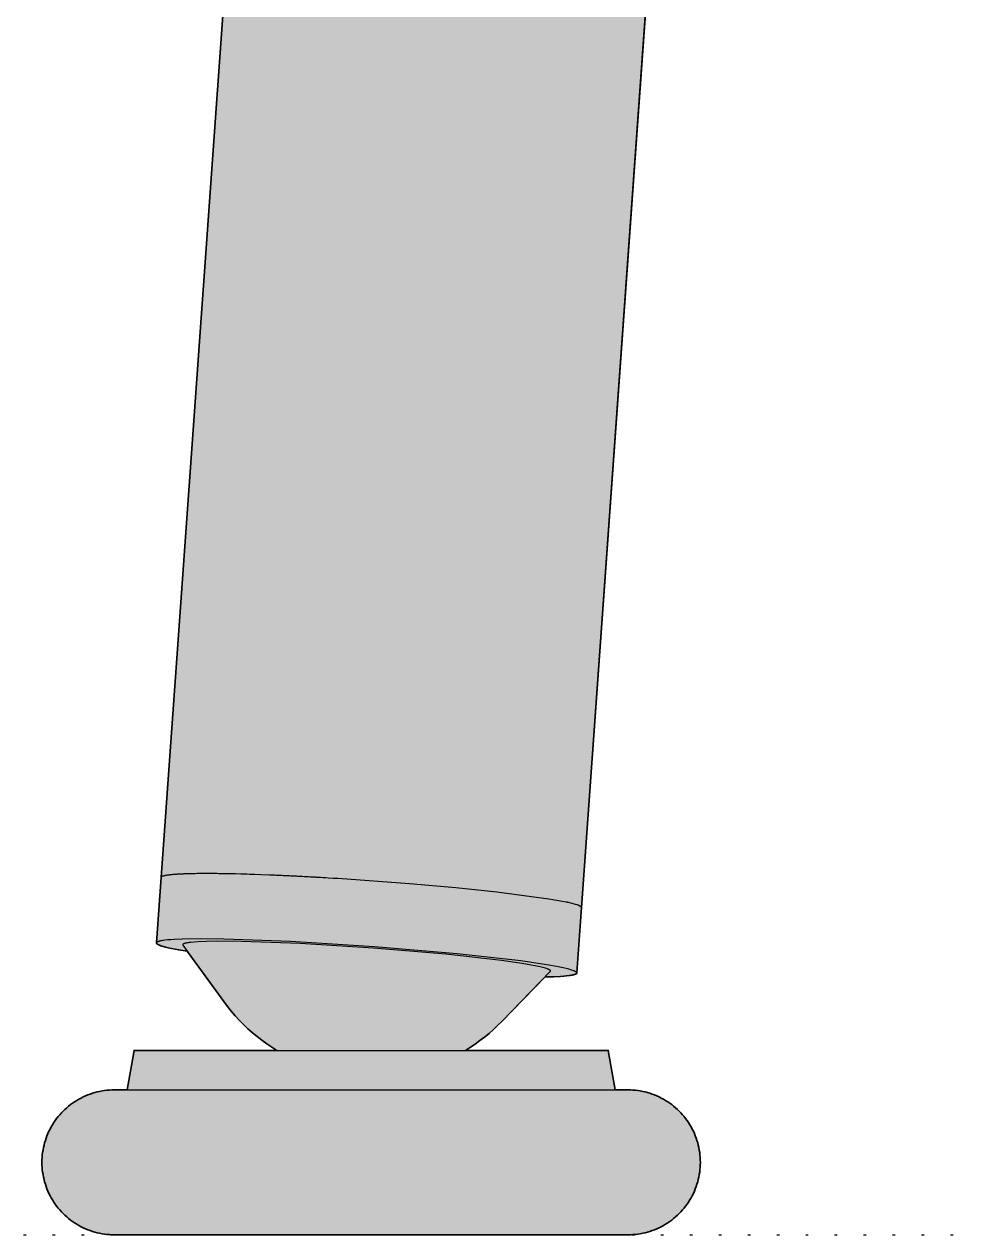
# Model space of a CAD drawing. Header units: millimetres. Extents: x 0 to 1859, y -912 to 978.
# Drawn here: x 169.43 to 205.03, y 0 to 45.96 of the extents above; entities that cross this region are included whole.
import ezdxf

# ---------------------------------------------------------------- set-up
doc = ezdxf.new("R2010")
doc.units = ezdxf.units.MM
doc.linetypes.add('Dots', pattern=[1, 0, -1])
doc.layers.add('Blocks', color=7, linetype='Continuous')
doc.layers.add('Blocks$Fill', color=7, linetype='Continuous', true_color=0xffffff)
for name, color, linetype, lineweight, true_color in [('Blocks$Inner', 7, 'Continuous', 25, 0x007f00), ('Blocks$Outline', 7, 'Continuous', 35, 0xff3f3f), ('Groud', 7, 'Dots', 25, 0x243775)]:
    doc.layers.add(name, color=color, linetype=linetype, lineweight=lineweight, true_color=true_color)

# ---------------------------------------------------------------- blocks, each defined once
blk = doc.blocks.new('Soft Edge 95 Barstool High Front')
at = {"layer": 'Blocks$Fill'}
h = blk.add_hatch(color=256, dxfattribs=at)
h.paths.add_polyline_path([(605.66, 741.864), (608.599, 743.033), (610.731, 743.981), (612.832, 744.997), (614.899, 746.078), (616.934, 747.226), (618.933, 748.438), (620.893, 749.713), (622.811, 751.047), (624.703, 752.453), (626.557, 753.921), (628.354, 755.438), (630.104, 757.011), (631.798, 758.628), (633.442, 760.298), (635.033, 762.018), (636.571, 763.785), (638.058, 765.605), (639.489, 767.47), (640.869, 769.388), (642.192, 771.353), (643.441, 773.336), (644.628, 775.358), (645.753, 777.416), (646.812, 779.506), (647.8, 781.617), (648.721, 783.758), (649.573, 785.928), (650.356, 788.123), (651.069, 790.352), (651.709, 792.607), (652.269, 794.857), (652.754, 797.125), (653.16, 799.38), (653.492, 801.647), (653.749, 803.909), (654.016, 808.448), (654.033, 810.7), (653.763, 833.583), (652, 872.685), (649.956, 897.991), (649.216, 905.411), (648.357, 912.057), (647.31, 918.676), (646.809, 921.281), (646.23, 923.87), (645.574, 926.44), (644.842, 928.99), (644.034, 931.516), (643.472, 933.066), (642.868, 934.601), (642.222, 936.118), (641.535, 937.617), (640.813, 939.083), (640.051, 940.527), (639.251, 941.946), (638.411, 943.341), (637.542, 944.699), (636.639, 946.028), (635.701, 947.329), (634.728, 948.603), (633.721, 949.85), (632.679, 951.071), (631.603, 952.266), (630.492, 953.434), (629.346, 954.578), (628.171, 955.692), (626.967, 956.776), (625.737, 957.828), (624.466, 958.861), (623.17, 959.862), (621.85, 960.83), (620.508, 961.767), (619.142, 962.673), (617.754, 963.548), (616.343, 964.393), (614.91, 965.208), (613.455, 965.993), (611.978, 966.749), (610.479, 967.474), (608.958, 968.171), (606.258, 969.3), (603.522, 970.338), (600.752, 971.284), (597.952, 972.135), (595.126, 972.893), (592.275, 973.555), (589.404, 974.121), (586.515, 974.59), (583.612, 974.962), (580.698, 975.236), (577.416, 975.495), (570.834, 975.847), (558.025, 976.258), (407.021, 978.459), (256.018, 976.258), (236.626, 975.495), (233.344, 975.236), (230.43, 974.962), (227.528, 974.59), (224.639, 974.121), (221.768, 973.555), (218.917, 972.893), (216.09, 972.135), (213.29, 971.284), (210.521, 970.338), (207.784, 969.3), (205.085, 968.171), (203.564, 967.474), (202.065, 966.749), (200.588, 965.993), (199.133, 965.208), (197.7, 964.393), (196.289, 963.548), (194.901, 962.673), (193.535, 961.767), (192.192, 960.83), (190.873, 959.862), (189.577, 958.861), (188.306, 957.828), (187.075, 956.776), (185.872, 955.692), (184.696, 954.578), (183.55, 953.434), (182.44, 952.266), (181.364, 951.071), (180.322, 949.85), (179.315, 948.603), (178.342, 947.329), (177.404, 946.028), (176.5, 944.699), (175.631, 943.341), (174.792, 941.946), (173.992, 940.527), (173.229, 939.083), (172.507, 937.617), (171.821, 936.118), (171.175, 934.601), (170.571, 933.066), (170.009, 931.516), (169.201, 928.99), (168.468, 926.44), (167.812, 923.87), (167.234, 921.281), (166.733, 918.676), (165.685, 912.057), (164.826, 905.411), (164.127, 898.437), (162.043, 872.685), (160.503, 841.475), (160.103, 824.1), (160.026, 808.448), (160.294, 803.909), (160.55, 801.647), (160.883, 799.38), (161.288, 797.125), (161.774, 794.857), (162.333, 792.607), (162.974, 790.352), (163.687, 788.123), (164.469, 785.928), (165.322, 783.758), (166.243, 781.617), (167.231, 779.506), (168.29, 777.416), (169.414, 775.358), (170.602, 773.336), (171.851, 771.353), (173.174, 769.388), (174.554, 767.47), (175.984, 765.605), (177.472, 763.785), (179.009, 762.018), (180.601, 760.298), (182.245, 758.628), (183.938, 757.011), (185.688, 755.438), (187.486, 753.921), (189.339, 752.453), (191.232, 751.047), (193.15, 749.713), (195.11, 748.438), (197.109, 747.226), (199.144, 746.078), (201.211, 744.997), (203.312, 743.981), (205.444, 743.033), (207.604, 742.153), (208.382, 741.864), (199.452, 640.463), (198.094, 638.95), (197.145, 637.825), (196.11, 636.541), (196.088, 636.513), (196.068, 636.483), (196.048, 636.454), (196.029, 636.423), (196.012, 636.392), (195.995, 636.36), (195.98, 636.328), (195.966, 636.295), (195.952, 636.261), (195.94, 636.228), (195.93, 636.193), (195.92, 636.159), (195.911, 636.124), (195.904, 636.089), (195.898, 636.054), (195.893, 636.018), (195.889, 635.983), (195.887, 635.947), (195.886, 635.911), (195.886, 635.875), (195.887, 635.839), (195.889, 635.804), (195.893, 635.768), (195.898, 635.733), (195.904, 635.697), (195.911, 635.662), (195.919, 635.627), (195.929, 635.593), (195.94, 635.559), (195.952, 635.525), (195.965, 635.492), (195.979, 635.459), (195.995, 635.426), (196.011, 635.395), (196.029, 635.363), (196.047, 635.333), (196.067, 635.303), (196.087, 635.273), (196.109, 635.245), (196.132, 635.217), (196.155, 635.19), (196.18, 635.164), (196.205, 635.138), (196.231, 635.114), (196.284, 635.067), (198.778, 632.801), (144.039, 11.229), (144.039, 11.226), (144.039, 11.223), (144.039, 11.22), (144.039, 11.217), (144.039, 11.215), (144.039, 11.212), (144.039, 11.209), (144.04, 11.206), (144.04, 11.203), (144.041, 11.2), (144.042, 11.197), (144.042, 11.194), (144.043, 11.191), (144.044, 11.188), (144.045, 11.185), (144.046, 11.183), (144.047, 11.18), (144.048, 11.177), (144.05, 11.174), (144.051, 11.171), (144.052, 11.168), (144.054, 11.165), (144.055, 11.162), (144.057, 11.159), (144.059, 11.156), (144.061, 11.153), (144.062, 11.15), (144.066, 11.144), (144.071, 11.138), (144.075, 11.132), (144.08, 11.126), (144.085, 11.12), (144.091, 11.113), (144.097, 11.107), (144.103, 11.101), (144.109, 11.095), (144.116, 11.089), (144.123, 11.083), (144.13, 11.076), (144.146, 11.064), (144.162, 11.051), (144.18, 11.039), (144.199, 11.026), (144.219, 11.013), (144.241, 11), (144.263, 10.987), (144.287, 10.975), (144.312, 10.962), (144.364, 10.936), (144.421, 10.909), (144.482, 10.883), (144.548, 10.857), (144.617, 10.83), (144.767, 10.778), (144.931, 10.725), (145.109, 10.672), (145.299, 10.62), (145.71, 10.517), (146.157, 10.418), (146.667, 10.316), (147.24, 10.212), (148.56, 10.006), (150.072, 9.812), (151.697, 9.644), (153.336, 9.513), (154.886, 9.427), (156.264, 9.387), (157.419, 9.389), (157.94, 9.404), (158.425, 9.43), (158.65, 9.447), (158.862, 9.468), (159.059, 9.491), (159.24, 9.517), (159.324, 9.532), (159.404, 9.547), (159.479, 9.562), (159.549, 9.579), (159.614, 9.596), (159.674, 9.614), (159.702, 9.623), (159.729, 9.632), (159.755, 9.642), (159.779, 9.652), (159.802, 9.661), (159.823, 9.671), (159.843, 9.682), (159.853, 9.687), (159.862, 9.692), (159.871, 9.697), (159.879, 9.703), (159.888, 9.708), (159.895, 9.713), (159.903, 9.719), (159.91, 9.724), (159.917, 9.73), (159.923, 9.735), (159.929, 9.741), (159.935, 9.746), (159.938, 9.749), (159.94, 9.752), (159.943, 9.755), (159.945, 9.757), (159.948, 9.76), (159.95, 9.763), (159.952, 9.766), (159.954, 9.769), (159.956, 9.772), (159.958, 9.775), (159.96, 9.778), (159.962, 9.78), (159.963, 9.783), (159.965, 9.786), (159.966, 9.789), (159.968, 9.792), (159.969, 9.795), (159.97, 9.798), (159.971, 9.801), (159.972, 9.804), (159.973, 9.807), (159.974, 9.81), (159.975, 9.813), (159.976, 9.816), (159.976, 9.819), (159.977, 9.822), (159.977, 9.825), (159.977, 9.828), (160.194, 12.288), (160.194, 12.291), (160.195, 12.302), (174.764, 177.732), (181.212, 177.732), (186.379, 177.732), (174.629, 13.578), (174.45, 11.081), (174.45, 11.079), (174.45, 11.076), (174.451, 11.074), (174.451, 11.071), (174.452, 11.069), (174.453, 11.066), (174.455, 11.064), (174.456, 11.061), (174.458, 11.058), (174.46, 11.056), (174.463, 11.053), (174.465, 11.05), (174.468, 11.048), (174.471, 11.045), (174.475, 11.042), (174.479, 11.039), (174.482, 11.037), (174.487, 11.034), (174.491, 11.031), (174.496, 11.028), (174.5, 11.025), (174.505, 11.022), (174.516, 11.017), (174.528, 11.011), (174.541, 11.005), (174.555, 10.999), (174.57, 10.993), (174.585, 10.987), (174.62, 10.975), (174.658, 10.963), (174.699, 10.95), (174.793, 10.925), (174.9, 10.898), (175.021, 10.872), (175.299, 10.817), (175.62, 10.762), (177.145, 8.668), (177.289, 8.49), (177.438, 8.316), (177.594, 8.147), (177.755, 7.984), (177.921, 7.825), (178.092, 7.673), (178.269, 7.526), (178.45, 7.385), (178.636, 7.251), (178.826, 7.122), (179.02, 7), (173.602, 7), (173.337, 5.5), (172.758, 5.498), (172.664, 5.494), (172.57, 5.486), (172.477, 5.474), (172.384, 5.46), (172.292, 5.442), (172.201, 5.422), (172.11, 5.398), (172.02, 5.371), (171.931, 5.341), (171.843, 5.308), (171.756, 5.272), (171.671, 5.233), (171.587, 5.192), (171.504, 5.147), (171.423, 5.1), (171.343, 5.05), (171.266, 4.997), (171.19, 4.941), (171.116, 4.883), (171.044, 4.823), (170.975, 4.76), (170.907, 4.695), (170.842, 4.627), (170.779, 4.557), (170.718, 4.485), (170.66, 4.412), (170.605, 4.336), (170.552, 4.258), (170.502, 4.179), (170.455, 4.098), (170.41, 4.015), (170.368, 3.931), (170.329, 3.846), (170.293, 3.759), (170.26, 3.671), (170.231, 3.582), (170.204, 3.492), (170.18, 3.401), (170.159, 3.31), (170.142, 3.217), (170.127, 3.124), (170.116, 3.031), (170.108, 2.938), (170.103, 2.844), (170.102, 2.75), (170.103, 2.656), (170.108, 2.562), (170.116, 2.469), (170.127, 2.376), (170.142, 2.283), (170.159, 2.19), (170.18, 2.099), (170.204, 2.008), (170.231, 1.918), (170.26, 1.829), (170.293, 1.741), (170.329, 1.654), (170.368, 1.569), (170.41, 1.485), (170.455, 1.402), (170.502, 1.321), (170.552, 1.242), (170.605, 1.164), (170.66, 1.088), (170.718, 1.015), (170.779, 0.943), (170.842, 0.873), (170.907, 0.805), (170.975, 0.74), (171.044, 0.677), (171.116, 0.617), (171.19, 0.559), (171.266, 0.503), (171.343, 0.45), (171.423, 0.4), (171.504, 0.353), (171.587, 0.308), (171.671, 0.267), (171.756, 0.228), (171.843, 0.192), (171.931, 0.159), (172.02, 0.129), (172.11, 0.102), (172.201, 0.078), (172.292, 0.058), (172.384, 0.04), (172.477, 0.026), (172.57, 0.014), (172.664, 0.006), (172.758, 0.002), (172.852, 0), (192.446, 0.002), (192.539, 0.006), (192.633, 0.014), (192.726, 0.026), (192.819, 0.04), (192.911, 0.058), (193.003, 0.078), (193.094, 0.102), (193.184, 0.129), (193.273, 0.159), (193.361, 0.192), (193.447, 0.228), (193.533, 0.267), (193.617, 0.308), (193.699, 0.353), (193.781, 0.4), (193.86, 0.45), (193.938, 0.503), (194.013, 0.559), (194.087, 0.617), (194.159, 0.677), (194.229, 0.74), (194.296, 0.805), (194.361, 0.873), (194.424, 0.943), (194.485, 1.015), (194.543, 1.088), (194.598, 1.164), (194.651, 1.242), (194.701, 1.321), (194.749, 1.402), (194.793, 1.485), (194.835, 1.569), (194.874, 1.654), (194.91, 1.741), (194.943, 1.829), (194.973, 1.918), (195, 2.008), (195.023, 2.099), (195.044, 2.19), (195.062, 2.283), (195.076, 2.376), (195.087, 2.469), (195.095, 2.562), (195.1, 2.656), (195.102, 2.75), (195.1, 2.844), (195.095, 2.938), (195.087, 3.031), (195.076, 3.124), (195.062, 3.217), (195.044, 3.31), (195.023, 3.401), (195, 3.492), (194.973, 3.582), (194.943, 3.671), (194.91, 3.759), (194.874, 3.846), (194.835, 3.931), (194.793, 4.015), (194.749, 4.098), (194.701, 4.179), (194.651, 4.258), (194.598, 4.336), (194.543, 4.412), (194.485, 4.485), (194.424, 4.557), (194.361, 4.627), (194.296, 4.695), (194.229, 4.76), (194.159, 4.823), (194.087, 4.883), (194.013, 4.941), (193.938, 4.997), (193.86, 5.05), (193.781, 5.1), (193.699, 5.147), (193.617, 5.192), (193.533, 5.233), (193.447, 5.272), (193.361, 5.308), (193.273, 5.341), (193.184, 5.371), (193.094, 5.398), (193.003, 5.422), (192.911, 5.442), (192.819, 5.46), (192.726, 5.474), (192.633, 5.486), (192.539, 5.494), (192.446, 5.498), (192.351, 5.5), (191.955, 5.5), (191.866, 5.5), (191.601, 7), (186.183, 7), (186.553, 7.241), (186.732, 7.37), (186.907, 7.504), (187.078, 7.644), (187.243, 7.79), (187.405, 7.941), (187.561, 8.096), (189.205, 9.789), (189.796, 9.812), (189.916, 9.82), (190.024, 9.83), (190.12, 9.841), (190.163, 9.847), (190.203, 9.854), (190.239, 9.86), (190.272, 9.867), (190.287, 9.871), (190.301, 9.875), (190.315, 9.878), (190.327, 9.882), (190.339, 9.886), (190.35, 9.89), (190.355, 9.892), (190.359, 9.894), (190.364, 9.896), (190.368, 9.898), (190.373, 9.9), (190.377, 9.902), (190.38, 9.904), (190.384, 9.906), (190.387, 9.909), (190.39, 9.911), (190.393, 9.913), (190.395, 9.915), (190.398, 9.917), (190.4, 9.92), (190.402, 9.922), (190.404, 9.924), (190.405, 9.926), (190.406, 9.929), (190.407, 9.931), (190.408, 9.933), (190.409, 9.936), (190.409, 9.938), (190.409, 9.941), (190.587, 12.428), (190.587, 12.43), (202.42, 177.732), (611.622, 177.732), (623.456, 12.43), (623.455, 12.428), (623.633, 9.941), (623.634, 9.938), (623.634, 9.936), (623.634, 9.933), (623.635, 9.931), (623.636, 9.929), (623.638, 9.926), (623.639, 9.924), (623.641, 9.922), (623.643, 9.92), (623.645, 9.917), (623.647, 9.915), (623.65, 9.913), (623.653, 9.911), (623.656, 9.909), (623.659, 9.906), (623.662, 9.904), (623.666, 9.902), (623.67, 9.9), (623.674, 9.898), (623.679, 9.896), (623.683, 9.894), (623.688, 9.892), (623.693, 9.89), (623.704, 9.886), (623.715, 9.882), (623.728, 9.878), (623.741, 9.875), (623.756, 9.871), (623.771, 9.867), (623.804, 9.86), (623.84, 9.854), (623.88, 9.847), (623.923, 9.841), (624.018, 9.83), (624.126, 9.82), (624.247, 9.812), (624.522, 9.798), (624.837, 9.789), (626.638, 7.941), (626.799, 7.79), (626.965, 7.644), (627.135, 7.504), (627.31, 7.37), (627.489, 7.241), (627.672, 7.117), (627.859, 7), (622.441, 7), (622.176, 5.5), (622.088, 5.5), (621.597, 5.498), (621.503, 5.494), (621.41, 5.486), (621.316, 5.474), (621.224, 5.46), (621.131, 5.442), (621.04, 5.422), (620.949, 5.398), (620.859, 5.371), (620.77, 5.341), (620.682, 5.308), (620.595, 5.272), (620.51, 5.233), (620.426, 5.192), (620.343, 5.147), (620.262, 5.1), (620.183, 5.05), (620.105, 4.997), (620.029, 4.941), (619.955, 4.883), (619.884, 4.823), (619.814, 4.76), (619.746, 4.695), (619.681, 4.627), (619.618, 4.557), (619.558, 4.485), (619.5, 4.412), (619.444, 4.336), (619.391, 4.258), (619.341, 4.179), (619.294, 4.098), (619.249, 4.015), (619.207, 3.931), (619.169, 3.846), (619.133, 3.759), (619.1, 3.671), (619.07, 3.582), (619.043, 3.492), (619.019, 3.401), (618.998, 3.31), (618.981, 3.217), (618.967, 3.124), (618.955, 3.031), (618.947, 2.938), (618.943, 2.844), (618.941, 2.75), (618.943, 2.656), (618.947, 2.562), (618.955, 2.469), (618.967, 2.376), (618.981, 2.283), (618.998, 2.19), (619.019, 2.099), (619.043, 2.008), (619.07, 1.918), (619.1, 1.829), (619.133, 1.741), (619.169, 1.654), (619.207, 1.569), (619.249, 1.485), (619.294, 1.402), (619.341, 1.321), (619.391, 1.242), (619.444, 1.164), (619.5, 1.088), (619.558, 1.015), (619.618, 0.943), (619.681, 0.873), (619.746, 0.805), (619.814, 0.74), (619.884, 0.677), (619.955, 0.617), (620.029, 0.559), (620.105, 0.503), (620.183, 0.45), (620.262, 0.4), (620.343, 0.353), (620.426, 0.308), (620.51, 0.267), (620.595, 0.228), (620.682, 0.192), (620.77, 0.159), (620.859, 0.129), (620.949, 0.102), (621.04, 0.078), (621.131, 0.058), (621.224, 0.04), (621.316, 0.026), (621.41, 0.014), (621.503, 0.006), (621.597, 0.002), (621.691, 0), (641.285, 0.002), (641.379, 0.006), (641.472, 0.014), (641.565, 0.026), (641.658, 0.04), (641.75, 0.058), (641.842, 0.078), (641.933, 0.102), (642.023, 0.129), (642.112, 0.159), (642.2, 0.192), (642.287, 0.228), (642.372, 0.267), (642.456, 0.308), (642.539, 0.353), (642.62, 0.4), (642.699, 0.45), (642.777, 0.503), (642.853, 0.559), (642.926, 0.617), (642.998, 0.677), (643.068, 0.74), (643.135, 0.805), (643.201, 0.873), (643.264, 0.943), (643.324, 1.015), (643.382, 1.088), (643.438, 1.164), (643.49, 1.242), (643.541, 1.321), (643.588, 1.402), (643.633, 1.485), (643.674, 1.569), (643.713, 1.654), (643.749, 1.741), (643.782, 1.829), (643.812, 1.918), (643.839, 2.008), (643.863, 2.099), (643.883, 2.19), (643.901, 2.283), (643.915, 2.376), (643.927, 2.469), (643.935, 2.562), (643.939, 2.656), (643.941, 2.75), (643.939, 2.844), (643.935, 2.938), (643.927, 3.031), (643.915, 3.124), (643.901, 3.217), (643.883, 3.31), (643.863, 3.401), (643.839, 3.492), (643.812, 3.582), (643.782, 3.671), (643.749, 3.759), (643.713, 3.846), (643.674, 3.931), (643.633, 4.015), (643.588, 4.098), (643.541, 4.179), (643.49, 4.258), (643.438, 4.336), (643.382, 4.412), (643.324, 4.485), (643.264, 4.557), (643.201, 4.627), (643.135, 4.695), (643.068, 4.76), (642.998, 4.823), (642.926, 4.883), (642.853, 4.941), (642.777, 4.997), (642.699, 5.05), (642.62, 5.1), (642.539, 5.147), (642.456, 5.192), (642.372, 5.233), (642.287, 5.272), (642.2, 5.308), (642.112, 5.341), (642.023, 5.371), (641.933, 5.398), (641.842, 5.422), (641.75, 5.442), (641.658, 5.46), (641.565, 5.474), (641.472, 5.486), (641.379, 5.494), (641.285, 5.498), (641.191, 5.5), (640.705, 5.5), (640.441, 7), (639.424, 7), (635.023, 7), (635.407, 7.251), (635.593, 7.385), (635.774, 7.526), (635.95, 7.673), (636.122, 7.825), (636.288, 7.984), (636.449, 8.147), (636.604, 8.316), (636.754, 8.49), (636.898, 8.668), (637.036, 8.852), (638.422, 10.762), (639.022, 10.872), (639.142, 10.898), (639.25, 10.925), (639.343, 10.95), (639.385, 10.963), (639.423, 10.975), (639.457, 10.987), (639.473, 10.993), (639.488, 10.999), (639.501, 11.005), (639.514, 11.011), (639.526, 11.017), (639.537, 11.022), (639.542, 11.025), (639.547, 11.028), (639.552, 11.031), (639.556, 11.034), (639.56, 11.037), (639.564, 11.039), (639.568, 11.042), (639.571, 11.045), (639.574, 11.048), (639.577, 11.05), (639.58, 11.053), (639.582, 11.056), (639.584, 11.058), (639.586, 11.061), (639.588, 11.064), (639.589, 11.066), (639.591, 11.069), (639.591, 11.071), (639.592, 11.074), (639.593, 11.076), (639.593, 11.079), (639.593, 11.081), (639.592, 11.084), (639.414, 13.578), (627.663, 177.732), (632.926, 177.734), (639.279, 177.732), (653.847, 12.302), (653.849, 12.291), (653.849, 12.288), (654.065, 9.828), (654.066, 9.825), (654.066, 9.822), (654.067, 9.819), (654.067, 9.816), (654.068, 9.813), (654.069, 9.81), (654.069, 9.807), (654.07, 9.804), (654.071, 9.801), (654.072, 9.798), (654.074, 9.795), (654.075, 9.792), (654.076, 9.789), (654.078, 9.786), (654.079, 9.783), (654.081, 9.78), (654.083, 9.778), (654.085, 9.775), (654.087, 9.772), (654.089, 9.769), (654.091, 9.766), (654.093, 9.763), (654.095, 9.76), (654.097, 9.757), (654.1, 9.755), (654.102, 9.752), (654.105, 9.749), (654.108, 9.746), (654.113, 9.741), (654.12, 9.735), (654.126, 9.73), (654.133, 9.724), (654.14, 9.719), (654.147, 9.713), (654.155, 9.708), (654.163, 9.703), (654.172, 9.697), (654.181, 9.692), (654.19, 9.687), (654.199, 9.682), (654.219, 9.671), (654.241, 9.661), (654.264, 9.652), (654.288, 9.642), (654.313, 9.632), (654.34, 9.623), (654.368, 9.614), (654.428, 9.596), (654.494, 9.579), (654.564, 9.562), (654.639, 9.547), (654.718, 9.532), (654.802, 9.517), (654.983, 9.491), (655.18, 9.468), (655.392, 9.447), (655.617, 9.43), (656.102, 9.404), (656.623, 9.389), (657.778, 9.387), (659.157, 9.427), (660.707, 9.513), (662.345, 9.644), (663.97, 9.812), (665.483, 10.006), (666.803, 10.212), (667.375, 10.316), (667.885, 10.418), (668.332, 10.517), (668.744, 10.62), (668.934, 10.672), (669.111, 10.725), (669.276, 10.778), (669.426, 10.83), (669.495, 10.857), (669.56, 10.883), (669.621, 10.909), (669.678, 10.936), (669.731, 10.962), (669.756, 10.975), (669.779, 10.987), (669.802, 11), (669.823, 11.013), (669.843, 11.026), (669.862, 11.039), (669.88, 11.051), (669.897, 11.064), (669.912, 11.076), (669.92, 11.083), (669.927, 11.089), (669.933, 11.095), (669.94, 11.101), (669.946, 11.107), (669.952, 11.113), (669.957, 11.12), (669.962, 11.126), (669.967, 11.132), (669.972, 11.138), (669.976, 11.144), (669.98, 11.15), (669.982, 11.153), (669.984, 11.156), (669.986, 11.159), (669.987, 11.162), (669.989, 11.165), (669.99, 11.168), (669.992, 11.171), (669.993, 11.174), (669.994, 11.177), (669.996, 11.18), (669.997, 11.183), (669.998, 11.185), (669.999, 11.188), (669.999, 11.191), (670, 11.194), (670.001, 11.197), (670.002, 11.2), (670.002, 11.203), (670.003, 11.206), (670.003, 11.209), (670.003, 11.212), (670.004, 11.215), (670.004, 11.217), (670.004, 11.22), (670.004, 11.223), (670.004, 11.226), (670.004, 11.229), (670.004, 11.232), (615.265, 632.801), (617.759, 635.067), (617.838, 635.138), (617.863, 635.164), (617.887, 635.19), (617.911, 635.217), (617.934, 635.245), (617.955, 635.273), (617.976, 635.303), (617.995, 635.333), (618.014, 635.363), (618.032, 635.395), (618.048, 635.426), (618.063, 635.459), (618.078, 635.492), (618.091, 635.525), (618.103, 635.559), (618.114, 635.593), (618.123, 635.627), (618.132, 635.662), (618.139, 635.697), (618.145, 635.733), (618.15, 635.768), (618.153, 635.804), (618.156, 635.839), (618.157, 635.875), (618.157, 635.911), (618.156, 635.947), (618.153, 635.983), (618.15, 636.018), (618.145, 636.054), (618.139, 636.089), (618.131, 636.124), (618.123, 636.159), (618.113, 636.193), (618.102, 636.228), (618.09, 636.261), (618.077, 636.295), (618.063, 636.328), (618.047, 636.36), (618.031, 636.392), (618.013, 636.423), (617.995, 636.454), (617.975, 636.483), (617.954, 636.513), (617.932, 636.541), (616.897, 637.825), (615.949, 638.95), (614.777, 640.265), (614.59, 640.463)], flags=0)
h.paths.add_polyline_path([(514.373, 620.712), (513.459, 620.172), (512.989, 619.924), (512.511, 619.692), (512.026, 619.475), (511.148, 619.113), (510.882, 619.107), (510.815, 619.108), (510.749, 619.111), (510.635, 619.118), (510.521, 619.128), (510.408, 619.143), (510.351, 619.152), (510.295, 619.162), (510.239, 619.172), (510.183, 619.184), (510.128, 619.197), (510.072, 619.211), (510.017, 619.227), (509.963, 619.243), (509.908, 619.26), (509.855, 619.279), (509.804, 619.298), (509.753, 619.318), (509.703, 619.339), (509.653, 619.361), (509.604, 619.385), (509.556, 619.409), (509.508, 619.434), (509.46, 619.461), (509.415, 619.487), (509.37, 619.515), (509.326, 619.543), (509.283, 619.573), (509.24, 619.603), (509.198, 619.635), (509.156, 619.667), (509.116, 619.7), (509.113, 619.703)], flags=0)
h.paths.add_polyline_path([(596.28, 614.218), (595.919, 616.375), (595.591, 617.931), (595.213, 619.477), (594.785, 621.009), (594.306, 622.526), (593.778, 624.027), (593.289, 625.286), (598.983, 626.973), (599.694, 627.221), (601.105, 611.202)], flags=0)
h.paths.add_polyline_path([(575.52, 624.887), (571.949, 626.291), (570.129, 626.902), (568.289, 627.451), (566.432, 627.937), (564.559, 628.361), (562.674, 628.721), (560.777, 629.017), (558.871, 629.249), (565.623, 630.54), (565.859, 630.573), (566.096, 630.598), (566.334, 630.615), (566.572, 630.624), (566.714, 630.625), (566.855, 630.623), (567.069, 630.615), (567.284, 630.601), (567.5, 630.579), (567.718, 630.551), (567.937, 630.515), (568.158, 630.472), (568.381, 630.422), (568.605, 630.365), (568.845, 630.295), (569.088, 630.216), (569.333, 630.129), (569.581, 630.031), (569.832, 629.924), (570.086, 629.807), (570.342, 629.679), (570.601, 629.54), (570.88, 629.379), (571.161, 629.207), (571.443, 629.022), (571.727, 628.824), (572.011, 628.614), (572.296, 628.391), (572.581, 628.155), (572.867, 627.906), (573.152, 627.644), (573.437, 627.368), (573.722, 627.079), (574.006, 626.776), (574.289, 626.459), (574.571, 626.127), (574.851, 625.782), (575.129, 625.422), (575.481, 624.944)], flags=0)
h.paths.add_polyline_path([(302.696, 619.129), (302.017, 619.475), (301.532, 619.692), (301.054, 619.924), (300.584, 620.172), (300.122, 620.435), (299.669, 620.712), (304.93, 619.703), (304.886, 619.667), (304.845, 619.635), (304.803, 619.603), (304.76, 619.573), (304.717, 619.543), (304.672, 619.515), (304.628, 619.487), (304.582, 619.461), (304.535, 619.434), (304.487, 619.409), (304.438, 619.385), (304.389, 619.361), (304.339, 619.339), (304.289, 619.318), (304.239, 619.298), (304.188, 619.279), (304.134, 619.26), (304.08, 619.243), (304.025, 619.227), (303.97, 619.211), (303.915, 619.197), (303.859, 619.184), (303.804, 619.172), (303.748, 619.162), (303.691, 619.152), (303.635, 619.143), (303.522, 619.128), (303.408, 619.118), (303.294, 619.111), (303.227, 619.108), (303.161, 619.107), (303.028, 619.108), (302.895, 619.113), (302.762, 619.122)], flags=0)
h.paths.add_polyline_path([(238.522, 624.887), (238.913, 625.422), (239.192, 625.782), (239.472, 626.127), (239.754, 626.459), (240.037, 626.776), (240.321, 627.079), (240.605, 627.368), (240.89, 627.644), (241.176, 627.906), (241.461, 628.155), (241.747, 628.391), (242.031, 628.614), (242.316, 628.824), (242.599, 629.022), (242.881, 629.207), (243.162, 629.379), (243.442, 629.54), (243.701, 629.679), (243.957, 629.807), (244.211, 629.924), (244.461, 630.031), (244.709, 630.129), (244.955, 630.216), (245.198, 630.295), (245.438, 630.365), (245.662, 630.422), (245.885, 630.472), (246.105, 630.515), (246.325, 630.551), (246.542, 630.579), (246.759, 630.601), (246.974, 630.615), (247.187, 630.623), (247.329, 630.625), (247.471, 630.624), (247.709, 630.615), (247.946, 630.598), (248.183, 630.573), (248.42, 630.54), (248.654, 630.499), (255.172, 629.249), (251.369, 628.721), (249.483, 628.361), (247.611, 627.937), (245.754, 627.451), (243.914, 626.902), (242.094, 626.291), (240.295, 625.619)], flags=0)
h.paths.add_polyline_path([(220.754, 625.286), (219.736, 622.526), (219.258, 621.009), (218.829, 619.477), (218.451, 617.931), (218.124, 616.375), (217.847, 614.808), (217.763, 614.218), (212.943, 611.206), (214.348, 627.221), (217.881, 626.09)], flags=0)
h.paths.add_polyline_path([(291.896, 653.388), (232.133, 653.101), (226.677, 652.807), (225.248, 652.677), (223.824, 652.503), (222.406, 652.283), (220.995, 652.019), (219.594, 651.71), (216.987, 651.032), (216.431, 650.876), (224.095, 737.899), (274.185, 731.851), (304.628, 729.157), (324.523, 727.773), (365.752, 725.844), (407.021, 725.194), (448.29, 725.844), (489.52, 727.773), (509.415, 729.157), (539.858, 731.851), (570.322, 735.274), (589.948, 737.899), (597.611, 650.876), (594.448, 651.71), (593.047, 652.019), (591.637, 652.283), (590.219, 652.503), (588.795, 652.677), (587.366, 652.807), (581.91, 653.101), (576.448, 653.241), (522.147, 653.388)], flags=0)
h.paths.add_polyline_path([(626.876, 188.732), (597.857, 594.124), (602.934, 590.429), (638.31, 188.732), (632.83, 188.732)], flags=0)
h.paths.add_polyline_path([(187.167, 188.732), (181.212, 188.732), (175.733, 188.732), (211.108, 590.429), (216.186, 594.124)], flags=0)
h.paths.add_polyline_path([(610.835, 188.732), (203.208, 188.732), (232.967, 604.461), (240.808, 608.382), (244.809, 610.174), (246.012, 610.676), (247.23, 611.139), (248.463, 611.562), (249.709, 611.946), (250.966, 612.288), (252.234, 612.59), (253.512, 612.85), (254.796, 613.069), (256.088, 613.246), (257.384, 613.381), (258.684, 613.474), (259.987, 613.525), (261.279, 613.527), (262.57, 613.487), (263.859, 613.404), (265.145, 613.278), (266.426, 613.11), (267.701, 612.9), (268.968, 612.648), (284.784, 609.247), (286.189, 608.897), (286.933, 607.99), (288.372, 606.372), (291.446, 603.308), (294.429, 600.798), (295.669, 599.876), (296.94, 598.997), (298.241, 598.162), (299.569, 597.372), (300.924, 596.629), (302.303, 595.932), (303.706, 595.284), (304.756, 594.829), (305.815, 594.395), (309.448, 593.078), (316.037, 591.196), (319.334, 590.398), (322.651, 589.69), (326.953, 588.841), (334.777, 587.498), (343.428, 586.282), (348.503, 585.686), (359.429, 584.677), (379.507, 583.46), (402.759, 582.868), (407.021, 582.847), (428.427, 583.217), (451.17, 584.426), (455.33, 584.732), (465.54, 585.686), (474.989, 586.864), (482.774, 588.069), (487.09, 588.841), (494.709, 590.398), (498.005, 591.196), (501.279, 592.082), (504.595, 593.078), (508.228, 594.395), (509.287, 594.829), (510.337, 595.284), (511.739, 595.932), (513.119, 596.629), (514.474, 597.372), (515.802, 598.162), (517.103, 598.997), (518.374, 599.876), (519.613, 600.798), (522.596, 603.308), (525.67, 606.372), (527.11, 607.99), (527.904, 608.959), (546.342, 612.9), (547.616, 613.11), (548.897, 613.278), (550.183, 613.404), (551.473, 613.487), (552.764, 613.527), (554.056, 613.525), (555.358, 613.474), (556.658, 613.381), (557.955, 613.246), (559.246, 613.069), (560.531, 612.85), (561.808, 612.59), (563.076, 612.288), (564.334, 611.946), (565.58, 611.562), (566.812, 611.139), (568.031, 610.676), (569.233, 610.174), (573.235, 608.382), (577.183, 606.478), (581.076, 604.461)], flags=0)
at = {"layer": 'Blocks$Inner'}
blk.add_line((190.588, 12.43), (202.42, 177.732), dxfattribs=at)
for points in [[(186.379, 177.732), (174.629, 13.578), (174.45, 11.084), (174.45, 11.081), (174.45, 11.079), (174.45, 11.076), (174.451, 11.074), (174.451, 11.071), (174.452, 11.069), (174.453, 11.066), (174.455, 11.064), (174.456, 11.061), (174.458, 11.058), (174.46, 11.056), (174.463, 11.053), (174.465, 11.05), (174.468, 11.048), (174.471, 11.045), (174.475, 11.042), (174.479, 11.039), (174.482, 11.037), (174.487, 11.034), (174.491, 11.031), (174.496, 11.028), (174.5, 11.025), (174.505, 11.022), (174.516, 11.017), (174.528, 11.011), (174.541, 11.005), (174.555, 10.999), (174.57, 10.993), (174.585, 10.987), (174.62, 10.975), (174.658, 10.963), (174.699, 10.95), (174.793, 10.925), (174.9, 10.898), (175.021, 10.872), (175.299, 10.817), (175.62, 10.762)], [(174.628, 13.572), (174.629, 13.574), (174.63, 13.579), (174.634, 13.586), (174.636, 13.589), (174.644, 13.596), (174.646, 13.598), (174.656, 13.605), (174.665, 13.61), (174.67, 13.612), (174.679, 13.616), (174.694, 13.622), (174.702, 13.625), (174.723, 13.631), (174.729, 13.633), (174.757, 13.64), (174.761, 13.641), (174.776, 13.645), (174.779, 13.645), (174.796, 13.649), (174.829, 13.655), (174.862, 13.66), (174.865, 13.661), (174.885, 13.664), (174.89, 13.664), (174.91, 13.667), (174.916, 13.668), (174.936, 13.671), (174.944, 13.672), (174.963, 13.674), (174.973, 13.675), (174.992, 13.677), (175.003, 13.678), (175.022, 13.68), (175.035, 13.682), (175.052, 13.683), (175.067, 13.685), (175.085, 13.686), (175.101, 13.688), (175.118, 13.689), (175.135, 13.69), (175.153, 13.692), (175.171, 13.693), (175.188, 13.694), (175.208, 13.696), (175.226, 13.697), (175.246, 13.698), (175.264, 13.699), (175.285, 13.701), (175.303, 13.702), (175.326, 13.703), (175.344, 13.704), (175.367, 13.705), (175.386, 13.706), (175.409, 13.707), (175.429, 13.708), (175.452, 13.709), (175.474, 13.71), (175.496, 13.711), (175.52, 13.712), (175.542, 13.713), (175.567, 13.713), (175.588, 13.714), (175.615, 13.715), (175.635, 13.716), (175.664, 13.716), (175.683, 13.717), (175.715, 13.718), (175.732, 13.718), (175.766, 13.719), (175.781, 13.719), (175.819, 13.72), (175.832, 13.72), (175.874, 13.721), (175.883, 13.721), (175.929, 13.722), (175.935, 13.722), (175.985, 13.723), (176.016, 13.723), (176.07, 13.724), (176.152, 13.724), (176.162, 13.724), (176.208, 13.725), (176.285, 13.725), (176.322, 13.725), (176.413, 13.725), (176.438, 13.725), (176.545, 13.724), (176.557, 13.724), (176.612, 13.724), (176.678, 13.723), (176.751, 13.723), (176.801, 13.722), (176.893, 13.721), (176.926, 13.72), (177.039, 13.719), (177.053, 13.719), (177.113, 13.717), (177.182, 13.716), (177.265, 13.715), (177.313, 13.714), (177.42, 13.711), (177.448, 13.711), (177.659, 13.705), (177.729, 13.703), (177.822, 13.701), (177.876, 13.699), (177.987, 13.696), (178.026, 13.694), (178.156, 13.69), (178.18, 13.689), (178.414, 13.681), (178.746, 13.668), (178.764, 13.668), (178.83, 13.665), (178.853, 13.664), (178.915, 13.661), (178.943, 13.66), (179.001, 13.658), (179.033, 13.656), (179.088, 13.654), (179.123, 13.652), (179.175, 13.65), (179.213, 13.648), (179.264, 13.646), (179.304, 13.644), (179.353, 13.642), (179.395, 13.64), (179.443, 13.638), (179.487, 13.636), (179.533, 13.634), (179.579, 13.631), (179.624, 13.629), (179.671, 13.627), (179.716, 13.625), (179.763, 13.622), (179.809, 13.62), (179.855, 13.618), (179.902, 13.615), (179.948, 13.613), (179.996, 13.61), (180.04, 13.608), (180.091, 13.606), (180.133, 13.603), (180.186, 13.6), (180.226, 13.598), (180.282, 13.595), (180.319, 13.593), (180.378, 13.59), (180.412, 13.588), (180.475, 13.585), (180.505, 13.583), (180.573, 13.579), (180.598, 13.578), (180.671, 13.574), (180.691, 13.572), (180.769, 13.568), (180.784, 13.567), (180.868, 13.562), (180.877, 13.562), (180.967, 13.556), (181.156, 13.545), (181.268, 13.538), (181.341, 13.534), (184.06, 13.338), (185.82, 13.182), (187.374, 13.02), (189.348, 12.759), (190.009, 12.639), (190.027, 12.636), (190.045, 12.632), (190.063, 12.628), (190.081, 12.624), (190.395, 12.542), (190.418, 12.535), (190.456, 12.521), (190.563, 12.467), (190.565, 12.465), (190.568, 12.463), (190.57, 12.461), (190.572, 12.459), (190.574, 12.457), (190.576, 12.455), (190.587, 12.428), (190.409, 9.941), (190.409, 9.938), (190.409, 9.936), (190.408, 9.933), (190.407, 9.931), (190.406, 9.929), (190.405, 9.926), (190.404, 9.924), (190.402, 9.922), (190.4, 9.92), (190.398, 9.917), (190.395, 9.915), (190.393, 9.913), (190.39, 9.911), (190.387, 9.909), (190.384, 9.906), (190.38, 9.904), (190.377, 9.902), (190.373, 9.9), (190.368, 9.898), (190.364, 9.896), (190.359, 9.894), (190.355, 9.892), (190.35, 9.89), (190.339, 9.886), (190.327, 9.882), (190.315, 9.878), (190.301, 9.875), (190.287, 9.871), (190.272, 9.867), (190.239, 9.86), (190.203, 9.854), (190.163, 9.847), (190.12, 9.841), (190.024, 9.83), (189.916, 9.82), (189.796, 9.812), (189.521, 9.798), (189.205, 9.789)], [(190.409, 9.94), (190.409, 9.943), (190.409, 9.945), (190.408, 9.948), (190.407, 9.95), (190.406, 9.953), (190.405, 9.955), (190.404, 9.957), (190.402, 9.96), (190.4, 9.962), (190.398, 9.965), (190.396, 9.968), (190.393, 9.97), (190.39, 9.973), (190.387, 9.975), (190.384, 9.978), (190.381, 9.98), (190.377, 9.983), (190.373, 9.986), (190.369, 9.988), (190.365, 9.991), (190.36, 9.994), (190.35, 9.999), (190.34, 10.005), (190.328, 10.01), (190.316, 10.016), (190.303, 10.021), (190.289, 10.027), (190.258, 10.038), (190.224, 10.05), (190.186, 10.062), (190.102, 10.086), (190.005, 10.111), (189.896, 10.136), (189.644, 10.187), (189.351, 10.24), (189.022, 10.293), (188.28, 10.398), (185.872, 10.67), (182.73, 10.937), (179.538, 11.135), (177.003, 11.227), (176.153, 11.235), (175.426, 11.225), (175.124, 11.212), (174.992, 11.203), (174.873, 11.193), (174.768, 11.182), (174.72, 11.176), (174.677, 11.169), (174.637, 11.163), (174.6, 11.155), (174.584, 11.152), (174.568, 11.148), (174.553, 11.144), (174.54, 11.14), (174.527, 11.136), (174.515, 11.132), (174.509, 11.13), (174.504, 11.128), (174.499, 11.126), (174.494, 11.123), (174.49, 11.121), (174.485, 11.119), (174.481, 11.117), (174.477, 11.115), (174.474, 11.112), (174.471, 11.11), (174.467, 11.108), (174.465, 11.106), (174.462, 11.103), (174.46, 11.101), (174.458, 11.098), (174.456, 11.096), (174.454, 11.094), (174.453, 11.091), (174.452, 11.089), (174.451, 11.086), (174.45, 11.084)], [(186.183, 7), (186.37, 7.117), (186.553, 7.241), (186.732, 7.37), (186.907, 7.504), (187.078, 7.644), (187.243, 7.79), (187.405, 7.941), (187.561, 8.096), (189.403, 9.992), (189.404, 9.994), (189.405, 9.995), (189.406, 9.996), (189.407, 9.997), (189.408, 9.998), (189.408, 10), (189.409, 10.001), (189.41, 10.002), (189.41, 10.003), (189.411, 10.005), (189.411, 10.006), (189.411, 10.007), (189.412, 10.008), (189.412, 10.01), (189.412, 10.011), (189.412, 10.012), (189.412, 10.014), (189.411, 10.015), (189.411, 10.016), (189.411, 10.018), (189.411, 10.019), (189.41, 10.02), (189.41, 10.022), (189.409, 10.023), (189.408, 10.024), (189.408, 10.026), (189.407, 10.027), (189.406, 10.028), (189.405, 10.03), (189.404, 10.031), (189.403, 10.032), (189.401, 10.034), (189.4, 10.035), (189.399, 10.037), (189.397, 10.038), (189.396, 10.039), (189.394, 10.041), (189.393, 10.042), (189.391, 10.043), (189.389, 10.045), (189.385, 10.048), (189.381, 10.051), (189.377, 10.053), (189.372, 10.056), (189.367, 10.059), (189.362, 10.062), (189.356, 10.065), (189.35, 10.068), (189.338, 10.074), (189.324, 10.08), (189.309, 10.086), (189.293, 10.092), (189.257, 10.105), (189.217, 10.118), (189.173, 10.131), (189.071, 10.157), (188.953, 10.185), (188.672, 10.24), (188.339, 10.298), (187.549, 10.412), (185.442, 10.65), (182.692, 10.884), (179.9, 11.057), (177.682, 11.137), (176.753, 11.144), (176.356, 11.137), (176.018, 11.123), (175.876, 11.113), (175.752, 11.101), (175.697, 11.095), (175.648, 11.087), (175.604, 11.08), (175.584, 11.076), (175.565, 11.072), (175.548, 11.067), (175.532, 11.063), (175.517, 11.059), (175.51, 11.056), (175.504, 11.054), (175.498, 11.052), (175.492, 11.049), (175.487, 11.047), (175.482, 11.045), (175.477, 11.042), (175.475, 11.041), (175.472, 11.04), (175.47, 11.038), (175.468, 11.037), (175.467, 11.036), (175.465, 11.035), (175.463, 11.033), (175.461, 11.032), (175.46, 11.031), (175.458, 11.029), (175.457, 11.028), (175.456, 11.027), (175.455, 11.026), (175.454, 11.024), (175.453, 11.023), (175.452, 11.022), (175.451, 11.02), (175.45, 11.019), (175.449, 11.018), (175.449, 11.016), (175.448, 11.015), (175.448, 11.013), (175.448, 11.012), (175.448, 11.011), (175.447, 11.009), (175.447, 11.008), (175.447, 11.007), (175.448, 11.005), (175.448, 11.004), (175.448, 11.002), (175.449, 11.001), (175.449, 10.999), (175.45, 10.998), (175.45, 10.997), (175.451, 10.995), (175.452, 10.994), (175.453, 10.992), (175.454, 10.991), (177.007, 8.852), (177.145, 8.668), (177.289, 8.49), (177.438, 8.316), (177.594, 8.147), (177.755, 7.984), (177.921, 7.825), (178.092, 7.673), (178.269, 7.526), (178.45, 7.385), (178.636, 7.251), (178.826, 7.122), (179.02, 7)], [(173.337, 5.5), (173.602, 7), (174.618, 7), (191.601, 7), (191.866, 5.5)]]:
    blk.add_lwpolyline(points, dxfattribs=at)
blk.add_lwpolyline([(191.955, 5.5), (192.03, 5.5), (192.139, 5.5), (192.153, 5.5), (192.176, 5.5), (192.178, 5.5), (192.208, 5.5), (192.22, 5.5), (192.266, 5.5), (192.272, 5.5), (192.287, 5.5), (192.291, 5.5), (192.308, 5.5), (192.312, 5.5), (192.322, 5.5), (192.325, 5.5), (192.336, 5.5), (192.34, 5.5), (192.342, 5.5), (192.348, 5.5), (192.351, 5.5), (192.446, 5.498), (192.539, 5.494), (192.633, 5.486), (192.726, 5.474), (192.819, 5.46), (192.911, 5.442), (193.003, 5.422), (193.094, 5.398), (193.184, 5.371), (193.273, 5.341), (193.361, 5.308), (193.447, 5.272), (193.533, 5.233), (193.617, 5.192), (193.699, 5.147), (193.781, 5.1), (193.86, 5.05), (193.938, 4.997), (194.013, 4.941), (194.087, 4.883), (194.159, 4.823), (194.229, 4.76), (194.296, 4.695), (194.361, 4.627), (194.424, 4.557), (194.485, 4.485), (194.543, 4.412), (194.598, 4.336), (194.651, 4.258), (194.701, 4.179), (194.749, 4.098), (194.793, 4.015), (194.835, 3.931), (194.874, 3.846), (194.91, 3.759), (194.943, 3.671), (194.973, 3.582), (195, 3.492), (195.023, 3.401), (195.044, 3.31), (195.062, 3.217), (195.076, 3.124), (195.087, 3.031), (195.095, 2.938), (195.1, 2.844), (195.102, 2.75), (195.1, 2.656), (195.095, 2.562), (195.087, 2.469), (195.076, 2.376), (195.062, 2.283), (195.044, 2.19), (195.023, 2.099), (195, 2.008), (194.973, 1.918), (194.943, 1.829), (194.91, 1.741), (194.874, 1.654), (194.835, 1.569), (194.793, 1.485), (194.749, 1.402), (194.701, 1.321), (194.651, 1.242), (194.598, 1.164), (194.543, 1.088), (194.485, 1.015), (194.424, 0.943), (194.361, 0.873), (194.296, 0.805), (194.229, 0.74), (194.159, 0.677), (194.087, 0.617), (194.013, 0.559), (193.938, 0.503), (193.86, 0.45), (193.781, 0.4), (193.699, 0.353), (193.617, 0.308), (193.533, 0.267), (193.447, 0.228), (193.361, 0.192), (193.273, 0.159), (193.184, 0.129), (193.094, 0.102), (193.003, 0.078), (192.911, 0.058), (192.819, 0.04), (192.726, 0.026), (192.633, 0.014), (192.539, 0.006), (192.446, 0.002), (192.352, 0), (192.336, 0), (192.324, 0), (192.322, 0), (192.312, 0), (192.308, 0), (192.289, 0), (192.287, 0), (192.22, 0), (192.181, 0), (192.139, 0), (192.131, 0), (192.021, 0), (191.977, 0), (191.973, 0), (191.955, 0), (173.953, 0), (173.891, 0), (173.868, 0), (173.831, 0), (173.813, 0), (173.714, 0), (173.707, 0), (173.658, 0), (173.656, 0), (173.607, 0), (173.603, 0), (173.559, 0), (173.55, 0), (173.31, 0), (173.226, 0), (173.196, 0), (173.187, 0), (173.115, 0), (173.104, 0), (173.082, 0), (173.022, 0), (172.949, 0), (172.911, 0), (172.9, 0), (172.87, 0), (172.86, 0), (172.852, 0), (172.758, 0.002), (172.664, 0.006), (172.57, 0.014), (172.477, 0.026), (172.384, 0.04), (172.292, 0.058), (172.201, 0.078), (172.11, 0.102), (172.02, 0.129), (171.931, 0.159), (171.843, 0.192), (171.756, 0.228), (171.671, 0.267), (171.587, 0.308), (171.504, 0.353), (171.423, 0.4), (171.343, 0.45), (171.266, 0.503), (171.19, 0.559), (171.116, 0.617), (171.044, 0.677), (170.975, 0.74), (170.907, 0.805), (170.842, 0.873), (170.779, 0.943), (170.718, 1.015), (170.66, 1.088), (170.605, 1.164), (170.552, 1.242), (170.502, 1.321), (170.455, 1.402), (170.41, 1.485), (170.368, 1.569), (170.329, 1.654), (170.293, 1.741), (170.26, 1.829), (170.231, 1.918), (170.204, 2.008), (170.18, 2.099), (170.159, 2.19), (170.142, 2.283), (170.127, 2.376), (170.116, 2.469), (170.108, 2.562), (170.103, 2.656), (170.102, 2.75), (170.103, 2.844), (170.108, 2.938), (170.116, 3.031), (170.127, 3.124), (170.142, 3.217), (170.159, 3.31), (170.18, 3.401), (170.204, 3.492), (170.231, 3.582), (170.26, 3.671), (170.293, 3.759), (170.329, 3.846), (170.368, 3.931), (170.41, 4.015), (170.455, 4.098), (170.502, 4.179), (170.552, 4.258), (170.605, 4.336), (170.66, 4.412), (170.718, 4.485), (170.779, 4.557), (170.842, 4.627), (170.907, 4.695), (170.975, 4.76), (171.044, 4.823), (171.116, 4.883), (171.19, 4.941), (171.266, 4.997), (171.343, 5.05), (171.423, 5.1), (171.504, 5.147), (171.587, 5.192), (171.671, 5.233), (171.756, 5.272), (171.843, 5.308), (171.931, 5.341), (172.02, 5.371), (172.11, 5.398), (172.201, 5.422), (172.292, 5.442), (172.384, 5.46), (172.477, 5.474), (172.57, 5.486), (172.664, 5.494), (172.758, 5.498), (172.852, 5.5), (172.863, 5.5), (172.87, 5.5), (172.871, 5.5), (172.878, 5.5), (172.895, 5.5), (172.903, 5.5), (172.949, 5.5), (172.965, 5.5), (172.971, 5.5), (173.003, 5.5), (173.082, 5.5), (173.104, 5.5), (173.115, 5.5), (173.133, 5.5), (173.15, 5.5), (173.183, 5.5), (173.187, 5.5), (173.213, 5.5), (173.31, 5.5), (173.35, 5.5), (173.357, 5.5), (173.386, 5.5), (173.401, 5.5), (173.444, 5.5), (173.449, 5.5), (173.482, 5.5), (173.499, 5.5), (173.597, 5.5), (173.607, 5.5), (173.634, 5.5), (173.658, 5.5), (173.707, 5.5), (173.714, 5.5), (173.766, 5.5), (173.775, 5.5), (173.813, 5.5), (173.831, 5.5), (173.868, 5.5), (173.891, 5.5), (173.953, 5.5)], close=True, dxfattribs=at)
at = {"layer": 'Blocks$Outline'}
for points in [[(186.379, 177.732), (174.629, 13.578)], [(190.587, 12.43), (202.42, 177.732)], [(174.629, 13.578), (174.45, 11.084), (174.45, 11.081), (174.45, 11.079), (174.45, 11.076), (174.451, 11.074), (174.451, 11.071), (174.452, 11.069), (174.453, 11.066), (174.455, 11.064), (174.456, 11.061), (174.458, 11.058), (174.46, 11.056), (174.463, 11.053), (174.465, 11.05), (174.468, 11.048), (174.471, 11.045), (174.475, 11.042), (174.479, 11.039), (174.482, 11.037), (174.487, 11.034), (174.491, 11.031), (174.496, 11.028), (174.5, 11.025), (174.505, 11.022), (174.516, 11.017), (174.528, 11.011), (174.541, 11.005), (174.555, 10.999), (174.57, 10.993), (174.585, 10.987), (174.62, 10.975), (174.658, 10.963), (174.699, 10.95), (174.793, 10.925), (174.9, 10.898), (175.021, 10.872), (175.299, 10.817), (175.62, 10.762)], [(189.205, 9.789), (189.521, 9.798), (189.796, 9.812), (189.916, 9.82), (190.024, 9.83), (190.12, 9.841), (190.163, 9.847), (190.203, 9.854), (190.239, 9.86), (190.272, 9.867), (190.287, 9.871), (190.301, 9.875), (190.315, 9.878), (190.327, 9.882), (190.339, 9.886), (190.35, 9.89), (190.355, 9.892), (190.359, 9.894), (190.364, 9.896), (190.368, 9.898), (190.373, 9.9), (190.377, 9.902), (190.38, 9.904), (190.384, 9.906), (190.387, 9.909), (190.39, 9.911), (190.393, 9.913), (190.395, 9.915), (190.398, 9.917), (190.4, 9.92), (190.402, 9.922), (190.404, 9.924), (190.405, 9.926), (190.406, 9.929), (190.407, 9.931), (190.408, 9.933), (190.409, 9.936), (190.409, 9.938), (190.409, 9.941), (190.587, 12.428), (190.587, 12.43)], [(175.62, 10.762), (177.007, 8.852), (177.145, 8.668), (177.289, 8.49), (177.438, 8.316), (177.594, 8.147), (177.755, 7.984), (177.921, 7.825), (178.092, 7.673), (178.269, 7.526), (178.45, 7.385), (178.636, 7.251), (178.826, 7.122), (179.02, 7)], [(186.183, 7), (186.37, 7.117), (186.553, 7.241), (186.732, 7.37), (186.907, 7.504), (187.078, 7.644), (187.243, 7.79), (187.405, 7.941), (187.561, 8.096), (189.205, 9.789)], [(179.02, 7), (174.618, 7), (173.602, 7), (173.337, 5.5)], [(191.866, 5.5), (191.601, 7), (186.183, 7)], [(173.337, 5.5), (173.31, 5.5), (173.213, 5.5), (173.187, 5.5), (173.183, 5.5), (173.15, 5.5), (173.133, 5.5), (173.115, 5.5), (173.104, 5.5), (173.082, 5.5), (173.003, 5.5), (172.971, 5.5), (172.965, 5.5), (172.949, 5.5), (172.903, 5.5), (172.895, 5.5), (172.878, 5.5), (172.871, 5.5), (172.87, 5.5), (172.863, 5.5), (172.852, 5.5), (172.758, 5.498), (172.664, 5.494), (172.57, 5.486), (172.477, 5.474), (172.384, 5.46), (172.292, 5.442), (172.201, 5.422), (172.11, 5.398), (172.02, 5.371), (171.931, 5.341), (171.843, 5.308), (171.756, 5.272), (171.671, 5.233), (171.587, 5.192), (171.504, 5.147), (171.423, 5.1), (171.343, 5.05), (171.266, 4.997), (171.19, 4.941), (171.116, 4.883), (171.044, 4.823), (170.975, 4.76), (170.907, 4.695), (170.842, 4.627), (170.779, 4.557), (170.718, 4.485), (170.66, 4.412), (170.605, 4.336), (170.552, 4.258), (170.502, 4.179), (170.455, 4.098), (170.41, 4.015), (170.368, 3.931), (170.329, 3.846), (170.293, 3.759), (170.26, 3.671), (170.231, 3.582), (170.204, 3.492), (170.18, 3.401), (170.159, 3.31), (170.142, 3.217), (170.127, 3.124), (170.116, 3.031), (170.108, 2.938), (170.103, 2.844), (170.102, 2.75), (170.103, 2.656), (170.108, 2.562), (170.116, 2.469), (170.127, 2.376), (170.142, 2.283), (170.159, 2.19), (170.18, 2.099), (170.204, 2.008), (170.231, 1.918), (170.26, 1.829), (170.293, 1.741), (170.329, 1.654), (170.368, 1.569), (170.41, 1.485), (170.455, 1.402), (170.502, 1.321), (170.552, 1.242), (170.605, 1.164), (170.66, 1.088), (170.718, 1.015), (170.779, 0.943), (170.842, 0.873), (170.907, 0.805), (170.975, 0.74), (171.044, 0.677), (171.116, 0.617), (171.19, 0.559), (171.266, 0.503), (171.343, 0.45), (171.423, 0.4), (171.504, 0.353), (171.587, 0.308), (171.671, 0.267), (171.756, 0.228), (171.843, 0.192), (171.931, 0.159), (172.02, 0.129), (172.11, 0.102), (172.201, 0.078), (172.292, 0.058), (172.384, 0.04), (172.477, 0.026), (172.57, 0.014), (172.664, 0.006), (172.758, 0.002), (172.852, 0), (172.86, 0), (172.87, 0), (172.9, 0), (172.911, 0), (172.949, 0), (173.022, 0), (173.082, 0), (173.104, 0), (173.115, 0), (173.187, 0), (173.196, 0), (173.226, 0), (173.31, 0), (173.55, 0), (173.559, 0), (173.603, 0), (173.607, 0), (173.656, 0), (173.658, 0), (173.707, 0), (173.714, 0), (173.813, 0), (173.831, 0), (173.868, 0), (173.891, 0), (173.953, 0), (191.955, 0), (191.973, 0), (191.977, 0), (192.021, 0), (192.131, 0), (192.139, 0), (192.181, 0), (192.22, 0), (192.287, 0), (192.289, 0), (192.308, 0), (192.312, 0), (192.322, 0), (192.324, 0), (192.336, 0), (192.352, 0), (192.446, 0.002), (192.539, 0.006), (192.633, 0.014), (192.726, 0.026), (192.819, 0.04), (192.911, 0.058), (193.003, 0.078), (193.094, 0.102), (193.184, 0.129), (193.273, 0.159), (193.361, 0.192), (193.447, 0.228), (193.533, 0.267), (193.617, 0.308), (193.699, 0.353), (193.781, 0.4), (193.86, 0.45), (193.938, 0.503), (194.013, 0.559), (194.087, 0.617), (194.159, 0.677), (194.229, 0.74), (194.296, 0.805), (194.361, 0.873), (194.424, 0.943), (194.485, 1.015), (194.543, 1.088), (194.598, 1.164), (194.651, 1.242), (194.701, 1.321), (194.749, 1.402), (194.793, 1.485), (194.835, 1.569), (194.874, 1.654), (194.91, 1.741), (194.943, 1.829), (194.973, 1.918), (195, 2.008), (195.023, 2.099), (195.044, 2.19), (195.062, 2.283), (195.076, 2.376), (195.087, 2.469), (195.095, 2.562), (195.1, 2.656), (195.102, 2.75), (195.1, 2.844), (195.095, 2.938), (195.087, 3.031), (195.076, 3.124), (195.062, 3.217), (195.044, 3.31), (195.023, 3.401), (195, 3.492), (194.973, 3.582), (194.943, 3.671), (194.91, 3.759), (194.874, 3.846), (194.835, 3.931), (194.793, 4.015), (194.749, 4.098), (194.701, 4.179), (194.651, 4.258), (194.598, 4.336), (194.543, 4.412), (194.485, 4.485), (194.424, 4.557), (194.361, 4.627), (194.296, 4.695), (194.229, 4.76), (194.159, 4.823), (194.087, 4.883), (194.013, 4.941), (193.938, 4.997), (193.86, 5.05), (193.781, 5.1), (193.699, 5.147), (193.617, 5.192), (193.533, 5.233), (193.447, 5.272), (193.361, 5.308), (193.273, 5.341), (193.184, 5.371), (193.094, 5.398), (193.003, 5.422), (192.911, 5.442), (192.819, 5.46), (192.726, 5.474), (192.633, 5.486), (192.539, 5.494), (192.446, 5.498), (192.351, 5.5), (192.348, 5.5), (192.342, 5.5), (192.34, 5.5), (192.336, 5.5), (192.325, 5.5), (192.322, 5.5), (192.312, 5.5), (192.308, 5.5), (192.291, 5.5), (192.287, 5.5), (192.272, 5.5), (192.266, 5.5), (192.22, 5.5), (192.208, 5.5), (192.178, 5.5), (192.176, 5.5), (192.153, 5.5), (192.139, 5.5), (192.03, 5.5), (191.955, 5.5)], [(191.955, 5.5), (191.866, 5.5)]]:
    blk.add_lwpolyline(points, dxfattribs=at)

msp = doc.modelspace()

# ---------------------------------------------------------------- linework, layer by layer
at = {"layer": 'Groud'}
msp.add_lwpolyline([(0, 0), (814.043, 0)], dxfattribs=at)

# ---------------------------------------------------------------- block references
at = {"layer": 'Blocks'}
msp.add_blockref('Soft Edge 95 Barstool High Front', (0, 0), dxfattribs=at)

doc.saveas('drawing.dxf')
